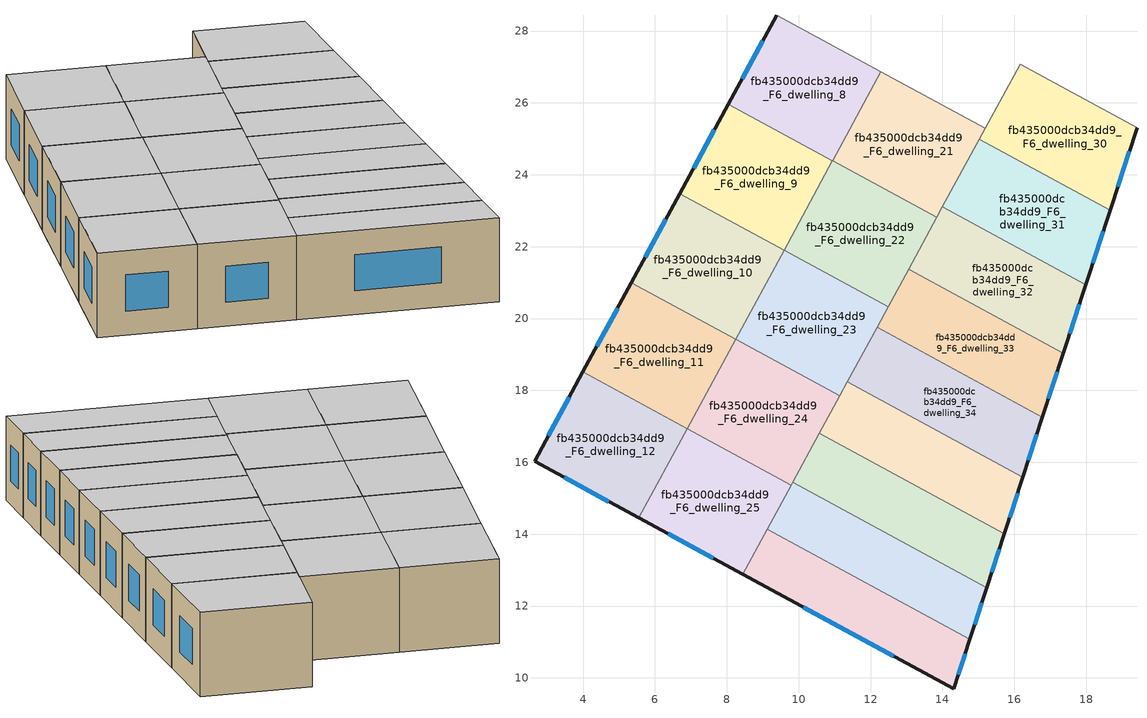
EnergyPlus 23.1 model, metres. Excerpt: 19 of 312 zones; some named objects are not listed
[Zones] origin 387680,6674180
fb435000dcb34dd9_F6_dwelling_10
 floor to fb435000dcb34dd9_F5_dwelling_10 (EU_floor_Construction): 9.59,21.9 8.24,19.42 5.34,21 6.69,23.48 z18
 wall outside (EU_wall_Construction): 6.69,23.48 5.34,21 z18:21
 wall to fb435000dcb34dd9_F6_dwelling_11 (EU_wall_Construction): 5.34,21 8.24,19.42 z18:21
 wall to fb435000dcb34dd9_F6_dwelling_9 (EU_wall_Construction): 9.59,21.9 6.69,23.48 z18:21
 wall to fb435000dcb34dd9_F6_dwelling_23 (EU_wall_Construction): 8.24,19.42 9.59,21.9 z18:21
 window (EU_Window_Construction): 6.31,22.77 5.73,21.71 z18.86:20.14
 ceiling to fb435000dcb34dd9_F7_dwelling_10 (EU_floor_Construction): 8.24,19.42 9.59,21.9 6.69,23.48 5.34,21 z21
fb435000dcb34dd9_F6_dwelling_11
 floor to fb435000dcb34dd9_F5_dwelling_11 (EU_floor_Construction): 8.24,19.42 6.9,16.94 3.99,18.52 5.34,21 z18
 wall outside (EU_wall_Construction): 5.34,21 3.99,18.52 z18:21
 wall to fb435000dcb34dd9_F6_dwelling_12 (EU_wall_Construction): 3.99,18.52 6.9,16.94 z18:21
 wall to fb435000dcb34dd9_F6_dwelling_24 (EU_wall_Construction): 6.9,16.94 8.24,19.42 z18:21
 window (EU_Window_Construction): 4.96,20.29 4.38,19.22 z18.86:20.14
 ceiling to fb435000dcb34dd9_F7_dwelling_11 (EU_floor_Construction): 6.9,16.94 8.24,19.42 5.34,21 3.99,18.52 z21
fb435000dcb34dd9_F6_dwelling_12
 floor to fb435000dcb34dd9_F5_dwelling_12 (EU_floor_Construction): 6.9,16.94 5.55,14.46 2.65,16.03 3.99,18.52 z18
 wall outside (EU_wall_Construction): 3.99,18.52 2.65,16.03 5.55,14.46 z18:21
 wall to fb435000dcb34dd9_F6_dwelling_25 (EU_wall_Construction): 5.55,14.46 6.9,16.94 z18:21
 window (EU_Window_Construction): 3.48,15.58 4.72,14.91 / 3.61,17.81 3.03,16.74 z18.86:20.14
 ceiling to fb435000dcb34dd9_F7_dwelling_12 (EU_floor_Construction): 5.55,14.46 6.9,16.94 3.99,18.52 2.65,16.03 z21
fb435000dcb34dd9_F6_dwelling_21
 floor to fb435000dcb34dd9_F5_dwelling_21 (EU_floor_Construction): 15.19,25.29 13.84,22.81 10.94,24.39 12.29,26.87 z18
 wall to fb435000dcb34dd9_F6_dwelling_22 (EU_wall_Construction): 10.94,24.39 13.84,22.81 z18:21
 wall to fb435000dcb34dd9_F6_dwelling_20 (EU_wall_Construction): 15.19,25.29 12.29,26.87 z18:21
 wall to fb435000dcb34dd9_F6_dwelling_31 (EU_wall_Construction): 14,23.11 15.02,24.99 z18:21
 wall to fb435000dcb34dd9_F6_dwelling_8 (EU_wall_Construction): 12.29,26.87 10.94,24.39 z18:21
 wall to fb435000dcb34dd9_F6_dwelling_30 (EU_wall_Construction): 15.02,25 15.19,25.3 z18:21
 wall to fb435000dcb34dd9_F6_dwelling_32 (EU_wall_Construction): 13.84,22.81 14,23.11 z18:21
 ceiling to fb435000dcb34dd9_F7_dwelling_21 (EU_floor_Construction): 13.84,22.81 15.19,25.29 12.29,26.87 10.94,24.39 z21
fb435000dcb34dd9_F6_dwelling_22
 floor to fb435000dcb34dd9_F5_dwelling_22 (EU_floor_Construction): 13.84,22.81 12.49,20.33 9.59,21.91 10.94,24.39 z18
 wall to fb435000dcb34dd9_F6_dwelling_23 (EU_wall_Construction): 9.59,21.91 12.49,20.33 z18:21
 wall to fb435000dcb34dd9_F6_dwelling_32 (EU_wall_Construction): 13.06,21.37 13.84,22.81 z18:21
 wall to fb435000dcb34dd9_F6_dwelling_9 (EU_wall_Construction): 10.94,24.39 9.59,21.91 z18:21
 wall to fb435000dcb34dd9_F6_dwelling_33 (EU_wall_Construction): 12.49,20.33 13.06,21.37 z18:21
 ceiling to fb435000dcb34dd9_F7_dwelling_22 (EU_floor_Construction): 12.49,20.33 13.84,22.81 10.94,24.39 9.59,21.91 z21
fb435000dcb34dd9_F6_dwelling_23
 floor to fb435000dcb34dd9_F5_dwelling_23 (EU_floor_Construction): 12.49,20.33 11.14,17.85 8.24,19.42 9.59,21.91 z18
 wall to fb435000dcb34dd9_F6_dwelling_24 (EU_wall_Construction): 8.24,19.42 11.14,17.85 z18:21
 wall to fb435000dcb34dd9_F6_dwelling_34 (EU_wall_Construction): 11.35,18.24 12.18,19.76 z18:21
 wall to fb435000dcb34dd9_F6_dwelling_33 (EU_wall_Construction): 12.18,19.76 12.49,20.33 z18:21
 wall to fb435000dcb34dd9_F6_dwelling_35 (EU_wall_Construction): 11.14,17.85 11.35,18.24 z18:21
 ceiling to fb435000dcb34dd9_F7_dwelling_23 (EU_floor_Construction): 11.14,17.85 12.49,20.33 9.59,21.91 8.24,19.42 z21
fb435000dcb34dd9_F6_dwelling_24
 floor to fb435000dcb34dd9_F5_dwelling_24 (EU_floor_Construction): 11.14,17.85 9.79,15.37 6.9,16.94 8.24,19.42 z18
 wall to fb435000dcb34dd9_F6_dwelling_25 (EU_wall_Construction): 6.9,16.94 9.79,15.37 z18:21
 wall to fb435000dcb34dd9_F6_dwelling_36 (EU_wall_Construction): 9.83,15.44 10.58,16.8 z18:21
 wall to fb435000dcb34dd9_F6_dwelling_35 (EU_wall_Construction): 10.58,16.81 11.14,17.85 z18:21
 wall to fb435000dcb34dd9_F6_dwelling_37 (EU_wall_Construction): 9.79,15.37 9.83,15.44 z18:21
 ceiling to fb435000dcb34dd9_F7_dwelling_24 (EU_floor_Construction): 9.79,15.37 11.14,17.85 8.24,19.42 6.9,16.94 z21
fb435000dcb34dd9_F6_dwelling_25
 floor to fb435000dcb34dd9_F5_dwelling_25 (EU_floor_Construction): 9.79,15.37 8.45,12.88 5.55,14.46 6.9,16.94 z18
 wall outside (EU_wall_Construction): 5.55,14.46 8.45,12.88 z18:21
 wall to fb435000dcb34dd9_F6_dwelling_38 (EU_wall_Construction): 8.45,12.88 9.13,14.14 z18:21
 wall to fb435000dcb34dd9_F6_dwelling_37 (EU_wall_Construction): 9.13,14.14 9.79,15.37 z18:21
 window (EU_Window_Construction): 6.38,14.01 7.62,13.33 z18.86:20.14
 ceiling to fb435000dcb34dd9_F7_dwelling_25 (EU_floor_Construction): 8.45,12.88 9.79,15.37 6.9,16.94 5.55,14.46 z21
fb435000dcb34dd9_F6_dwelling_30
 floor to fb435000dcb34dd9_F5_dwelling_30 (EU_floor_Construction): 19.41,25.32 18.66,23.02 15.02,25 16.16,27.08 z18
 wall outside (EU_wall_Construction): 18.66,23.02 19.41,25.32 z18:21
 wall to fb435000dcb34dd9_F6_dwelling_31 (EU_wall_Construction): 15.02,25 18.66,23.02 z18:21
 wall to fb435000dcb34dd9_F6_dwelling_20 (EU_wall_Construction): 16.16,27.08 15.19,25.29 z18:21
 wall to fb435000dcb34dd9_F6_dwelling_29 (EU_wall_Construction): 19.41,25.32 16.16,27.08 z18:21
 window (EU_Window_Construction): 18.88,23.68 19.2,24.66 z18.86:20.14
 ceiling to fb435000dcb34dd9_F7_dwelling_30 (EU_floor_Construction): 18.66,23.02 19.41,25.32 16.16,27.08 15.02,25 z21
fb435000dcb34dd9_F6_dwelling_31
 floor to fb435000dcb34dd9_F5_dwelling_31 (EU_floor_Construction): 18.66,23.02 17.99,20.94 14,23.11 15.02,25 z18
 wall outside (EU_wall_Construction): 17.99,20.94 18.66,23.02 z18:21
 wall to fb435000dcb34dd9_F6_dwelling_32 (EU_wall_Construction): 14,23.11 17.99,20.94 z18:21
 window (EU_Window_Construction): 18.18,21.54 18.47,22.43 z18.86:20.14
 ceiling to fb435000dcb34dd9_F7_dwelling_31 (EU_floor_Construction): 17.99,20.94 18.66,23.02 15.02,25 14,23.11 z21
fb435000dcb34dd9_F6_dwelling_32
 floor to fb435000dcb34dd9_F5_dwelling_32 (EU_floor_Construction): 17.99,20.94 17.36,19.03 13.06,21.37 14,23.11 z18
 wall outside (EU_wall_Construction): 17.36,19.03 17.99,20.94 z18:21
 wall to fb435000dcb34dd9_F6_dwelling_33 (EU_wall_Construction): 13.06,21.37 17.36,19.03 z18:21
 window (EU_Window_Construction): 17.54,19.58 17.81,20.4 z18.86:20.14
 ceiling to fb435000dcb34dd9_F7_dwelling_32 (EU_floor_Construction): 17.36,19.03 17.99,20.94 14,23.11 13.06,21.37 z21
fb435000dcb34dd9_F6_dwelling_33
 floor to fb435000dcb34dd9_F5_dwelling_33 (EU_floor_Construction): 17.36,19.03 16.78,17.26 12.18,19.76 13.06,21.37 z18
 wall outside (EU_wall_Construction): 16.78,17.26 17.36,19.03 z18:21
 wall to fb435000dcb34dd9_F6_dwelling_34 (EU_wall_Construction): 12.18,19.76 16.78,17.26 z18:21
 window (EU_Window_Construction): 16.95,17.76 17.2,18.53 z18.86:20.14
 ceiling to fb435000dcb34dd9_F7_dwelling_33 (EU_floor_Construction): 16.78,17.26 17.36,19.03 13.06,21.37 12.18,19.76 z21
fb435000dcb34dd9_F6_dwelling_34
 floor to fb435000dcb34dd9_F5_dwelling_34 (EU_floor_Construction): 16.78,17.26 16.24,15.59 11.35,18.24 12.18,19.76 z18
 wall outside (EU_wall_Construction): 16.24,15.59 16.78,17.26 z18:21
 wall to fb435000dcb34dd9_F6_dwelling_35 (EU_wall_Construction): 11.35,18.24 16.24,15.59 z18:21
 window (EU_Window_Construction): 16.39,16.06 16.63,16.78 z18.86:20.14
 ceiling to fb435000dcb34dd9_F7_dwelling_34 (EU_floor_Construction): 16.24,15.59 16.78,17.26 12.18,19.76 11.35,18.24 z21
fb435000dcb34dd9_F6_dwelling_35
 floor to fb435000dcb34dd9_F5_dwelling_35 (EU_floor_Construction): 16.24,15.59 15.72,14.01 10.58,16.8 11.35,18.24 z18
 wall outside (EU_wall_Construction): 15.72,14.01 16.24,15.59 z18:21
 wall to fb435000dcb34dd9_F6_dwelling_36 (EU_wall_Construction): 10.58,16.8 15.72,14.01 z18:21
 window (EU_Window_Construction): 15.87,14.46 16.09,15.14 z18.86:20.14
 ceiling to fb435000dcb34dd9_F7_dwelling_35 (EU_floor_Construction): 15.72,14.01 16.24,15.59 11.35,18.24 10.58,16.8 z21
fb435000dcb34dd9_F6_dwelling_36
 floor to fb435000dcb34dd9_F5_dwelling_36 (EU_floor_Construction): 15.72,14.01 15.23,12.51 9.83,15.44 10.58,16.8 z18
 wall outside (EU_wall_Construction): 15.23,12.51 15.72,14.01 z18:21
 wall to fb435000dcb34dd9_F6_dwelling_37 (EU_wall_Construction): 9.83,15.44 15.23,12.51 z18:21
 window (EU_Window_Construction): 15.37,12.94 15.58,13.58 z18.86:20.14
 ceiling to fb435000dcb34dd9_F7_dwelling_36 (EU_floor_Construction): 15.23,12.51 15.72,14.01 10.58,16.8 9.83,15.44 z21
fb435000dcb34dd9_F6_dwelling_37
 floor to fb435000dcb34dd9_F5_dwelling_37 (EU_floor_Construction): 15.23,12.51 14.76,11.07 9.13,14.13 9.83,15.44 z18
 wall outside (EU_wall_Construction): 14.76,11.07 15.23,12.51 z18:21
 wall to fb435000dcb34dd9_F6_dwelling_38 (EU_wall_Construction): 9.13,14.13 14.76,11.07 z18:21
 window (EU_Window_Construction): 14.9,11.48 15.1,12.1 z18.86:20.14
 ceiling to fb435000dcb34dd9_F7_dwelling_37 (EU_floor_Construction): 14.76,11.07 15.23,12.51 9.83,15.44 9.13,14.13 z21
fb435000dcb34dd9_F6_dwelling_38
 floor to fb435000dcb34dd9_F5_dwelling_38 (EU_floor_Construction): 14.76,11.07 14.31,9.7 8.45,12.88 9.13,14.13 z18
 wall outside (EU_wall_Construction): 8.45,12.88 14.31,9.7 14.76,11.07 z18:21
 window (EU_Window_Construction): 14.44,10.09 14.63,10.68 / 10.12,11.97 12.64,10.61 z18.86:20.14
 ceiling to fb435000dcb34dd9_F7_dwelling_38 (EU_floor_Construction): 14.31,9.7 14.76,11.07 9.13,14.13 8.45,12.88 z21
fb435000dcb34dd9_F6_dwelling_8
 floor to fb435000dcb34dd9_F5_dwelling_8 (EU_floor_Construction): 12.29,26.87 10.94,24.39 8.04,25.96 9.39,28.44 z18
 wall outside (EU_wall_Construction): 9.39,28.44 8.04,25.96 z18:21
 wall to fb435000dcb34dd9_F6_dwelling_9 (EU_wall_Construction): 8.04,25.96 10.94,24.39 z18:21
 wall to fb435000dcb34dd9_F6_dwelling_7 (EU_wall_Construction): 12.29,26.87 9.39,28.44 z18:21
 window (EU_Window_Construction): 9,27.73 8.43,26.67 z18.86:20.14
 ceiling to fb435000dcb34dd9_F7_dwelling_8 (EU_floor_Construction): 10.94,24.39 12.29,26.87 9.39,28.44 8.04,25.96 z21
fb435000dcb34dd9_F6_dwelling_9
 floor to fb435000dcb34dd9_F5_dwelling_9 (EU_floor_Construction): 10.94,24.39 9.59,21.9 6.69,23.48 8.04,25.96 z18
 wall outside (EU_wall_Construction): 8.04,25.96 6.69,23.48 z18:21
 window (EU_Window_Construction): 7.65,25.25 7.08,24.19 z18.86:20.14
 ceiling to fb435000dcb34dd9_F7_dwelling_9 (EU_floor_Construction): 9.59,21.9 10.94,24.39 8.04,25.96 6.69,23.48 z21
[Building]
EU S2 Campaign: North Axis=0; Terrain=City; Solar Distribution=FullExterior
[Site:Location]
Helsinki-Vantaa.AP: Latitude=60.317; Longitude=24.963; Time Zone=2; Elevation=54.6
[SizingPeriod:WeatherFileDays]
AnnualSizingPeriod: Begin Month=1; Begin Day of Month=1; End Month=12; End Day of Month=31; Day of Week for Start Day=Monday; Use Weather File Daylight Saving Period=No; Use Weather File Rain and Snow Indicators=No
[MATERIAL]
EU_InternalMass_Material: Roughness=MediumRough; Thickness=0.1; Conductivity=1; Density=1800; Specific Heat=900; Thermal Absorptance=0.9; Solar Absorptance=0.7; Visible Absorptance=0.7
[MATERIAL:NOMASS] Roughness=MediumRough; Thermal Absorptance=0.9; Solar Absorptance=0.7; Visible Absorptance=0.7
Name | Thermal Resistance
EU_wall_NoMass | 5.91765
EU_floor_NoMass | 6.2875
[WINDOWMATERIAL:SIMPLEGLAZINGSYSTEM]
EU_Window_SimpleGlazing: UFactor=0.994035; Solar Heat Gain Coefficient=0.7; Visible Transmittance=0.7
[CONSTRUCTION]
EU_wall_Construction: EU_wall_NoMass
EU_floor_Construction: EU_floor_NoMass
EU_Window_Construction: EU_Window_SimpleGlazing
EU_InternalMass_Construction: EU_InternalMass_Material
[ZONE] Type=1; Multiplier=1; Ceiling Height=autocalculate; Floor Area=autocalculate; Part of Total Floor Area=Yes
Name | Volume
fb435000dcb34dd9_F6_dwelling_10 | 27.9624
fb435000dcb34dd9_F6_dwelling_11 | 27.9536
fb435000dcb34dd9_F6_dwelling_12 | 27.9631
fb435000dcb34dd9_F6_dwelling_21 | 27.9573
fb435000dcb34dd9_F6_dwelling_22 | 27.9514
fb435000dcb34dd9_F6_dwelling_23 | 27.9617
fb435000dcb34dd9_F6_dwelling_24 | 27.9543
fb435000dcb34dd9_F6_dwelling_25 | 27.9565
fb435000dcb34dd9_F6_dwelling_30 | 27.958
fb435000dcb34dd9_F6_dwelling_31 | 27.9529
fb435000dcb34dd9_F6_dwelling_32 | 27.9712
fb435000dcb34dd9_F6_dwelling_33; fb435000dcb34dd9_F6_dwelling_35 | 27.947
fb435000dcb34dd9_F6_dwelling_34 | 27.969
fb435000dcb34dd9_F6_dwelling_36 | 27.9705
fb435000dcb34dd9_F6_dwelling_37 | 27.9521
fb435000dcb34dd9_F6_dwelling_38 | 27.9602
fb435000dcb34dd9_F6_dwelling_8 | 27.9558
fb435000dcb34dd9_F6_dwelling_9 | 27.9609
[INTERNALMASS] Construction=EU_InternalMass_Construction
Name | Zone or ZoneList | Surface Area
fb435000dcb34dd9_F6_dwelling_8_EU_InternalMass | fb435000dcb34dd9_F6_dwelling_8 | 9.31842
fb435000dcb34dd9_F6_dwelling_9_EU_InternalMass | fb435000dcb34dd9_F6_dwelling_9 | 9.32045
fb435000dcb34dd9_F6_dwelling_10_EU_InternalMass | fb435000dcb34dd9_F6_dwelling_10 | 9.3209
fb435000dcb34dd9_F6_dwelling_11_EU_InternalMass | fb435000dcb34dd9_F6_dwelling_11 | 9.318
fb435000dcb34dd9_F6_dwelling_12_EU_InternalMass | fb435000dcb34dd9_F6_dwelling_12 | 9.3209
fb435000dcb34dd9_F6_dwelling_21_EU_InternalMass | fb435000dcb34dd9_F6_dwelling_21 | 9.31919
fb435000dcb34dd9_F6_dwelling_22_EU_InternalMass | fb435000dcb34dd9_F6_dwelling_22 | 9.31707
fb435000dcb34dd9_F6_dwelling_23_EU_InternalMass | fb435000dcb34dd9_F6_dwelling_23 | 9.32077
fb435000dcb34dd9_F6_dwelling_24_EU_InternalMass | fb435000dcb34dd9_F6_dwelling_24 | 9.31842
fb435000dcb34dd9_F6_dwelling_25_EU_InternalMass | fb435000dcb34dd9_F6_dwelling_25 | 9.31842
fb435000dcb34dd9_F6_dwelling_30_EU_InternalMass | fb435000dcb34dd9_F6_dwelling_30 | 9.31925
fb435000dcb34dd9_F6_dwelling_31_EU_InternalMass | fb435000dcb34dd9_F6_dwelling_31 | 9.31745
fb435000dcb34dd9_F6_dwelling_32_EU_InternalMass | fb435000dcb34dd9_F6_dwelling_32 | 9.32351
fb435000dcb34dd9_F6_dwelling_33_EU_InternalMass | fb435000dcb34dd9_F6_dwelling_33 | 9.31521
fb435000dcb34dd9_F6_dwelling_34_EU_InternalMass | fb435000dcb34dd9_F6_dwelling_34 | 9.32282
fb435000dcb34dd9_F6_dwelling_35_EU_InternalMass | fb435000dcb34dd9_F6_dwelling_35 | 9.31563
fb435000dcb34dd9_F6_dwelling_36_EU_InternalMass | fb435000dcb34dd9_F6_dwelling_36 | 9.32356
fb435000dcb34dd9_F6_dwelling_37_EU_InternalMass | fb435000dcb34dd9_F6_dwelling_37 | 9.31719
fb435000dcb34dd9_F6_dwelling_38_EU_InternalMass | fb435000dcb34dd9_F6_dwelling_38 | 9.31969
[OTHEREQUIPMENT] Fuel Type=Electricity; Design Level Calculation Method=Watts/Area; Power per Zone Floor Area=1; Fraction Latent=0; Fraction Radiant=0; Fraction Lost=0; Carbon Dioxide Generation Rate=0; EndUse Subcategory=EU_Step8_InternalGains
Name | Zone or ZoneList or Space or SpaceList | Schedule
EU_Step8_InternalGain_fb435000dcb34dd9_F6_dwelling_8_f000 | fb435000dcb34dd9_F6_dwelling_8 | EU_Step8_GainSchedule_fb435000dcb34dd9_F6_dwelling_8_f000
EU_Step8_InternalGain_fb435000dcb34dd9_F6_dwelling_9_f000 | fb435000dcb34dd9_F6_dwelling_9 | EU_Step8_GainSchedule_fb435000dcb34dd9_F6_dwelling_9_f000
EU_Step8_InternalGain_fb435000dcb34dd9_F6_dwelling_10_f000 | fb435000dcb34dd9_F6_dwelling_10 | EU_Step8_GainSchedule_fb435000dcb34dd9_F6_dwelling_10_f000
EU_Step8_InternalGain_fb435000dcb34dd9_F6_dwelling_11_f000 | fb435000dcb34dd9_F6_dwelling_11 | EU_Step8_GainSchedule_fb435000dcb34dd9_F6_dwelling_11_f000
EU_Step8_InternalGain_fb435000dcb34dd9_F6_dwelling_12_f000 | fb435000dcb34dd9_F6_dwelling_12 | EU_Step8_GainSchedule_fb435000dcb34dd9_F6_dwelling_12_f000
EU_Step8_InternalGain_fb435000dcb34dd9_F6_dwelling_21_f000 | fb435000dcb34dd9_F6_dwelling_21 | EU_Step8_GainSchedule_fb435000dcb34dd9_F6_dwelling_21_f000
EU_Step8_InternalGain_fb435000dcb34dd9_F6_dwelling_22_f000 | fb435000dcb34dd9_F6_dwelling_22 | EU_Step8_GainSchedule_fb435000dcb34dd9_F6_dwelling_22_f000
EU_Step8_InternalGain_fb435000dcb34dd9_F6_dwelling_23_f000 | fb435000dcb34dd9_F6_dwelling_23 | EU_Step8_GainSchedule_fb435000dcb34dd9_F6_dwelling_23_f000
EU_Step8_InternalGain_fb435000dcb34dd9_F6_dwelling_24_f000 | fb435000dcb34dd9_F6_dwelling_24 | EU_Step8_GainSchedule_fb435000dcb34dd9_F6_dwelling_24_f000
EU_Step8_InternalGain_fb435000dcb34dd9_F6_dwelling_25_f000 | fb435000dcb34dd9_F6_dwelling_25 | EU_Step8_GainSchedule_fb435000dcb34dd9_F6_dwelling_25_f000
EU_Step8_InternalGain_fb435000dcb34dd9_F6_dwelling_30_f000 | fb435000dcb34dd9_F6_dwelling_30 | EU_Step8_GainSchedule_fb435000dcb34dd9_F6_dwelling_30_f000
EU_Step8_InternalGain_fb435000dcb34dd9_F6_dwelling_31_f000 | fb435000dcb34dd9_F6_dwelling_31 | EU_Step8_GainSchedule_fb435000dcb34dd9_F6_dwelling_31_f000
EU_Step8_InternalGain_fb435000dcb34dd9_F6_dwelling_32_f000 | fb435000dcb34dd9_F6_dwelling_32 | EU_Step8_GainSchedule_fb435000dcb34dd9_F6_dwelling_32_f000
EU_Step8_InternalGain_fb435000dcb34dd9_F6_dwelling_33_f000 | fb435000dcb34dd9_F6_dwelling_33 | EU_Step8_GainSchedule_fb435000dcb34dd9_F6_dwelling_33_f000
EU_Step8_InternalGain_fb435000dcb34dd9_F6_dwelling_34_f000 | fb435000dcb34dd9_F6_dwelling_34 | EU_Step8_GainSchedule_fb435000dcb34dd9_F6_dwelling_34_f000
EU_Step8_InternalGain_fb435000dcb34dd9_F6_dwelling_35_f000 | fb435000dcb34dd9_F6_dwelling_35 | EU_Step8_GainSchedule_fb435000dcb34dd9_F6_dwelling_35_f000
EU_Step8_InternalGain_fb435000dcb34dd9_F6_dwelling_36_f000 | fb435000dcb34dd9_F6_dwelling_36 | EU_Step8_GainSchedule_fb435000dcb34dd9_F6_dwelling_36_f000
EU_Step8_InternalGain_fb435000dcb34dd9_F6_dwelling_37_f000 | fb435000dcb34dd9_F6_dwelling_37 | EU_Step8_GainSchedule_fb435000dcb34dd9_F6_dwelling_37_f000
EU_Step8_InternalGain_fb435000dcb34dd9_F6_dwelling_38_f000 | fb435000dcb34dd9_F6_dwelling_38 | EU_Step8_GainSchedule_fb435000dcb34dd9_F6_dwelling_38_f000
[ZONEVENTILATION:DESIGNFLOWRATE] Schedule=EU_AlwaysOn; Design Flow Rate Calculation Method=AirChanges/Hour; Air Changes per Hour=0.596421; Ventilation Type=Natural; Fan Pressure Rise=0; Fan Total Efficiency=1; Constant Term Coefficient=1; Temperature Term Coefficient=0; Velocity Term Coefficient=0; Velocity Squared Term Coefficient=0; Minimum Indoor Temperature=-100; Maximum Indoor Temperature=100; Delta Temperature=-100; Minimum Outdoor Temperature=-100; Maximum Outdoor Temperature=100; Maximum Wind Speed=40
Name | Zone or ZoneList or Space or SpaceList
EU_ConstantAir_fb435000dcb34dd9_F6_dwelling_8 | fb435000dcb34dd9_F6_dwelling_8
EU_ConstantAir_fb435000dcb34dd9_F6_dwelling_9 | fb435000dcb34dd9_F6_dwelling_9
EU_ConstantAir_fb435000dcb34dd9_F6_dwelling_10 | fb435000dcb34dd9_F6_dwelling_10
EU_ConstantAir_fb435000dcb34dd9_F6_dwelling_11 | fb435000dcb34dd9_F6_dwelling_11
EU_ConstantAir_fb435000dcb34dd9_F6_dwelling_12 | fb435000dcb34dd9_F6_dwelling_12
EU_ConstantAir_fb435000dcb34dd9_F6_dwelling_21 | fb435000dcb34dd9_F6_dwelling_21
EU_ConstantAir_fb435000dcb34dd9_F6_dwelling_22 | fb435000dcb34dd9_F6_dwelling_22
EU_ConstantAir_fb435000dcb34dd9_F6_dwelling_23 | fb435000dcb34dd9_F6_dwelling_23
EU_ConstantAir_fb435000dcb34dd9_F6_dwelling_24 | fb435000dcb34dd9_F6_dwelling_24
EU_ConstantAir_fb435000dcb34dd9_F6_dwelling_25 | fb435000dcb34dd9_F6_dwelling_25
EU_ConstantAir_fb435000dcb34dd9_F6_dwelling_30 | fb435000dcb34dd9_F6_dwelling_30
EU_ConstantAir_fb435000dcb34dd9_F6_dwelling_31 | fb435000dcb34dd9_F6_dwelling_31
EU_ConstantAir_fb435000dcb34dd9_F6_dwelling_32 | fb435000dcb34dd9_F6_dwelling_32
EU_ConstantAir_fb435000dcb34dd9_F6_dwelling_33 | fb435000dcb34dd9_F6_dwelling_33
EU_ConstantAir_fb435000dcb34dd9_F6_dwelling_34 | fb435000dcb34dd9_F6_dwelling_34
EU_ConstantAir_fb435000dcb34dd9_F6_dwelling_35 | fb435000dcb34dd9_F6_dwelling_35
EU_ConstantAir_fb435000dcb34dd9_F6_dwelling_36 | fb435000dcb34dd9_F6_dwelling_36
EU_ConstantAir_fb435000dcb34dd9_F6_dwelling_37 | fb435000dcb34dd9_F6_dwelling_37
EU_ConstantAir_fb435000dcb34dd9_F6_dwelling_38 | fb435000dcb34dd9_F6_dwelling_38
[HVACTEMPLATE:ZONE:IDEALLOADSAIRSYSTEM] System Availability Schedule=EU_AlwaysOn; Maximum Heating Supply Air Temperature=50; Minimum Cooling Supply Air Temperature=13; Maximum Heating Supply Air Humidity Ratio=0.0156; Minimum Cooling Supply Air Humidity Ratio=0.0077; Heating Limit=NoLimit; Cooling Limit=NoLimit; Heating Availability Schedule=EU_AlwaysOn; Cooling Availability Schedule=EU_CoolingOff; Dehumidification Control Type=ConstantSensibleHeatRatio; Cooling Sensible Heat Ratio=0.7; Dehumidification Setpoint=60; Humidification Control Type=None; Humidification Setpoint=30; Outdoor Air Method=None; Outdoor Air Flow Rate per Person=0.00944; Outdoor Air Flow Rate per Zone Floor Area=0; Outdoor Air Flow Rate per Zone=0; Demand Controlled Ventilation Type=None; Outdoor Air Economizer Type=NoEconomizer; Heat Recovery Type=None; Sensible Heat Recovery Effectiveness=0.7; Latent Heat Recovery Effectiveness=0.65
Name | Template Thermostat
fb435000dcb34dd9_F6_dwelling_8 | EU_HeatOnly_fb435000dcb34dd9_F6_dwelling_8
fb435000dcb34dd9_F6_dwelling_9 | EU_HeatOnly_fb435000dcb34dd9_F6_dwelling_9
fb435000dcb34dd9_F6_dwelling_10 | EU_HeatOnly_fb435000dcb34dd9_F6_dwelling_10
fb435000dcb34dd9_F6_dwelling_11 | EU_HeatOnly_fb435000dcb34dd9_F6_dwelling_11
fb435000dcb34dd9_F6_dwelling_12 | EU_HeatOnly_fb435000dcb34dd9_F6_dwelling_12
fb435000dcb34dd9_F6_dwelling_21 | EU_HeatOnly_fb435000dcb34dd9_F6_dwelling_21
fb435000dcb34dd9_F6_dwelling_22 | EU_HeatOnly_fb435000dcb34dd9_F6_dwelling_22
fb435000dcb34dd9_F6_dwelling_23 | EU_HeatOnly_fb435000dcb34dd9_F6_dwelling_23
fb435000dcb34dd9_F6_dwelling_24 | EU_HeatOnly_fb435000dcb34dd9_F6_dwelling_24
fb435000dcb34dd9_F6_dwelling_25 | EU_HeatOnly_fb435000dcb34dd9_F6_dwelling_25
fb435000dcb34dd9_F6_dwelling_30 | EU_HeatOnly_fb435000dcb34dd9_F6_dwelling_30
fb435000dcb34dd9_F6_dwelling_31 | EU_HeatOnly_fb435000dcb34dd9_F6_dwelling_31
fb435000dcb34dd9_F6_dwelling_32 | EU_HeatOnly_fb435000dcb34dd9_F6_dwelling_32
fb435000dcb34dd9_F6_dwelling_33 | EU_HeatOnly_fb435000dcb34dd9_F6_dwelling_33
fb435000dcb34dd9_F6_dwelling_34 | EU_HeatOnly_fb435000dcb34dd9_F6_dwelling_34
fb435000dcb34dd9_F6_dwelling_35 | EU_HeatOnly_fb435000dcb34dd9_F6_dwelling_35
fb435000dcb34dd9_F6_dwelling_36 | EU_HeatOnly_fb435000dcb34dd9_F6_dwelling_36
fb435000dcb34dd9_F6_dwelling_37 | EU_HeatOnly_fb435000dcb34dd9_F6_dwelling_37
fb435000dcb34dd9_F6_dwelling_38 | EU_HeatOnly_fb435000dcb34dd9_F6_dwelling_38
[SIZING:ZONE] Zone Cooling Design Supply Air Temperature Input Method=SupplyAirTemperature; Zone Cooling Design Supply Air Temperature=13; Zone Heating Design Supply Air Temperature Input Method=SupplyAirTemperature; Zone Heating Design Supply Air Temperature=50; Zone Cooling Design Supply Air Humidity Ratio=0.008; Zone Heating Design Supply Air Humidity Ratio=0.008; Cooling Design Air Flow Method=DesignDay; Cooling Design Air Flow Rate=0; Cooling Minimum Air Flow per Zone Floor Area=0.000762; Cooling Minimum Air Flow=0; Cooling Minimum Air Flow Fraction=0.2; Heating Design Air Flow Method=DesignDay; Heating Design Air Flow Rate=0; Heating Maximum Air Flow per Zone Floor Area=0.002032; Heating Maximum Air Flow=0.141576; Heating Maximum Air Flow Fraction=0.3; Account for Dedicated Outdoor Air System=No; Dedicated Outdoor Air System Control Strategy=NeutralSupplyAir; Dedicated Outdoor Air Low Setpoint Temperature for Design=autosize; Dedicated Outdoor Air High Setpoint Temperature for Design=autosize; Zone Load Sizing Method=Sensible Load Only No Latent Load; Zone Latent Cooling Design Supply Air Humidity Ratio Input Method=HumidityRatioDifference; Zone Cooling Design Supply Air Humidity Ratio Difference=0.005; Zone Latent Heating Design Supply Air Humidity Ratio Input Method=HumidityRatioDifference; Zone Humidification Design Supply Air Humidity Ratio Difference=0.005
fb435000dcb34dd9_F6_dwelling_8; fb435000dcb34dd9_F6_dwelling_9; fb435000dcb34dd9_F6_dwelling_10; fb435000dcb34dd9_F6_dwelling_11; fb435000dcb34dd9_F6_dwelling_12; fb435000dcb34dd9_F6_dwelling_21; fb435000dcb34dd9_F6_dwelling_22; fb435000dcb34dd9_F6_dwelling_23; fb435000dcb34dd9_F6_dwelling_24; fb435000dcb34dd9_F6_dwelling_25; fb435000dcb34dd9_F6_dwelling_30; fb435000dcb34dd9_F6_dwelling_31; fb435000dcb34dd9_F6_dwelling_32; fb435000dcb34dd9_F6_dwelling_33; fb435000dcb34dd9_F6_dwelling_34; fb435000dcb34dd9_F6_dwelling_35; fb435000dcb34dd9_F6_dwelling_36; fb435000dcb34dd9_F6_dwelling_37; fb435000dcb34dd9_F6_dwelling_38
[SCHEDULE:CONSTANT]
Name | Hourly Value
EU_AlwaysOn | 1
EU_CoolingOff | 0
[SCHEDULE:FILE] Column Number=1; Rows to Skip at Top=0; Number of Hours of Data=8760; Column Separator=Comma; Interpolate to Timestep=No; Minutes per Item=60; Adjust Schedule for Daylight Savings=Yes
Name | File
EU_Step8_GainSchedule_fb435000dcb34dd9_F6_dwelling_8_f000 | ../../schedules/fb435000dcb34dd9/fb435000dcb34dd9_F6_dwelling_8_f000_gain.csv
EU_Step8_GainSchedule_fb435000dcb34dd9_F6_dwelling_9_f000 | ../../schedules/fb435000dcb34dd9/fb435000dcb34dd9_F6_dwelling_9_f000_gain.csv
EU_Step8_GainSchedule_fb435000dcb34dd9_F6_dwelling_10_f000 | ../../schedules/fb435000dcb34dd9/fb435000dcb34dd9_F6_dwelling_10_f000_gain.csv
EU_Step8_GainSchedule_fb435000dcb34dd9_F6_dwelling_11_f000 | ../../schedules/fb435000dcb34dd9/fb435000dcb34dd9_F6_dwelling_11_f000_gain.csv
EU_Step8_GainSchedule_fb435000dcb34dd9_F6_dwelling_12_f000 | ../../schedules/fb435000dcb34dd9/fb435000dcb34dd9_F6_dwelling_12_f000_gain.csv
EU_Step8_GainSchedule_fb435000dcb34dd9_F6_dwelling_21_f000 | ../../schedules/fb435000dcb34dd9/fb435000dcb34dd9_F6_dwelling_21_f000_gain.csv
EU_Step8_GainSchedule_fb435000dcb34dd9_F6_dwelling_22_f000 | ../../schedules/fb435000dcb34dd9/fb435000dcb34dd9_F6_dwelling_22_f000_gain.csv
EU_Step8_GainSchedule_fb435000dcb34dd9_F6_dwelling_23_f000 | ../../schedules/fb435000dcb34dd9/fb435000dcb34dd9_F6_dwelling_23_f000_gain.csv
EU_Step8_GainSchedule_fb435000dcb34dd9_F6_dwelling_24_f000 | ../../schedules/fb435000dcb34dd9/fb435000dcb34dd9_F6_dwelling_24_f000_gain.csv
EU_Step8_GainSchedule_fb435000dcb34dd9_F6_dwelling_25_f000 | ../../schedules/fb435000dcb34dd9/fb435000dcb34dd9_F6_dwelling_25_f000_gain.csv
EU_Step8_GainSchedule_fb435000dcb34dd9_F6_dwelling_30_f000 | ../../schedules/fb435000dcb34dd9/fb435000dcb34dd9_F6_dwelling_30_f000_gain.csv
EU_Step8_GainSchedule_fb435000dcb34dd9_F6_dwelling_31_f000 | ../../schedules/fb435000dcb34dd9/fb435000dcb34dd9_F6_dwelling_31_f000_gain.csv
EU_Step8_GainSchedule_fb435000dcb34dd9_F6_dwelling_32_f000 | ../../schedules/fb435000dcb34dd9/fb435000dcb34dd9_F6_dwelling_32_f000_gain.csv
EU_Step8_GainSchedule_fb435000dcb34dd9_F6_dwelling_33_f000 | ../../schedules/fb435000dcb34dd9/fb435000dcb34dd9_F6_dwelling_33_f000_gain.csv
EU_Step8_GainSchedule_fb435000dcb34dd9_F6_dwelling_34_f000 | ../../schedules/fb435000dcb34dd9/fb435000dcb34dd9_F6_dwelling_34_f000_gain.csv
EU_Step8_GainSchedule_fb435000dcb34dd9_F6_dwelling_35_f000 | ../../schedules/fb435000dcb34dd9/fb435000dcb34dd9_F6_dwelling_35_f000_gain.csv
EU_Step8_GainSchedule_fb435000dcb34dd9_F6_dwelling_36_f000 | ../../schedules/fb435000dcb34dd9/fb435000dcb34dd9_F6_dwelling_36_f000_gain.csv
EU_Step8_GainSchedule_fb435000dcb34dd9_F6_dwelling_37_f000 | ../../schedules/fb435000dcb34dd9/fb435000dcb34dd9_F6_dwelling_37_f000_gain.csv
EU_Step8_GainSchedule_fb435000dcb34dd9_F6_dwelling_38_f000 | ../../schedules/fb435000dcb34dd9/fb435000dcb34dd9_F6_dwelling_38_f000_gain.csv
